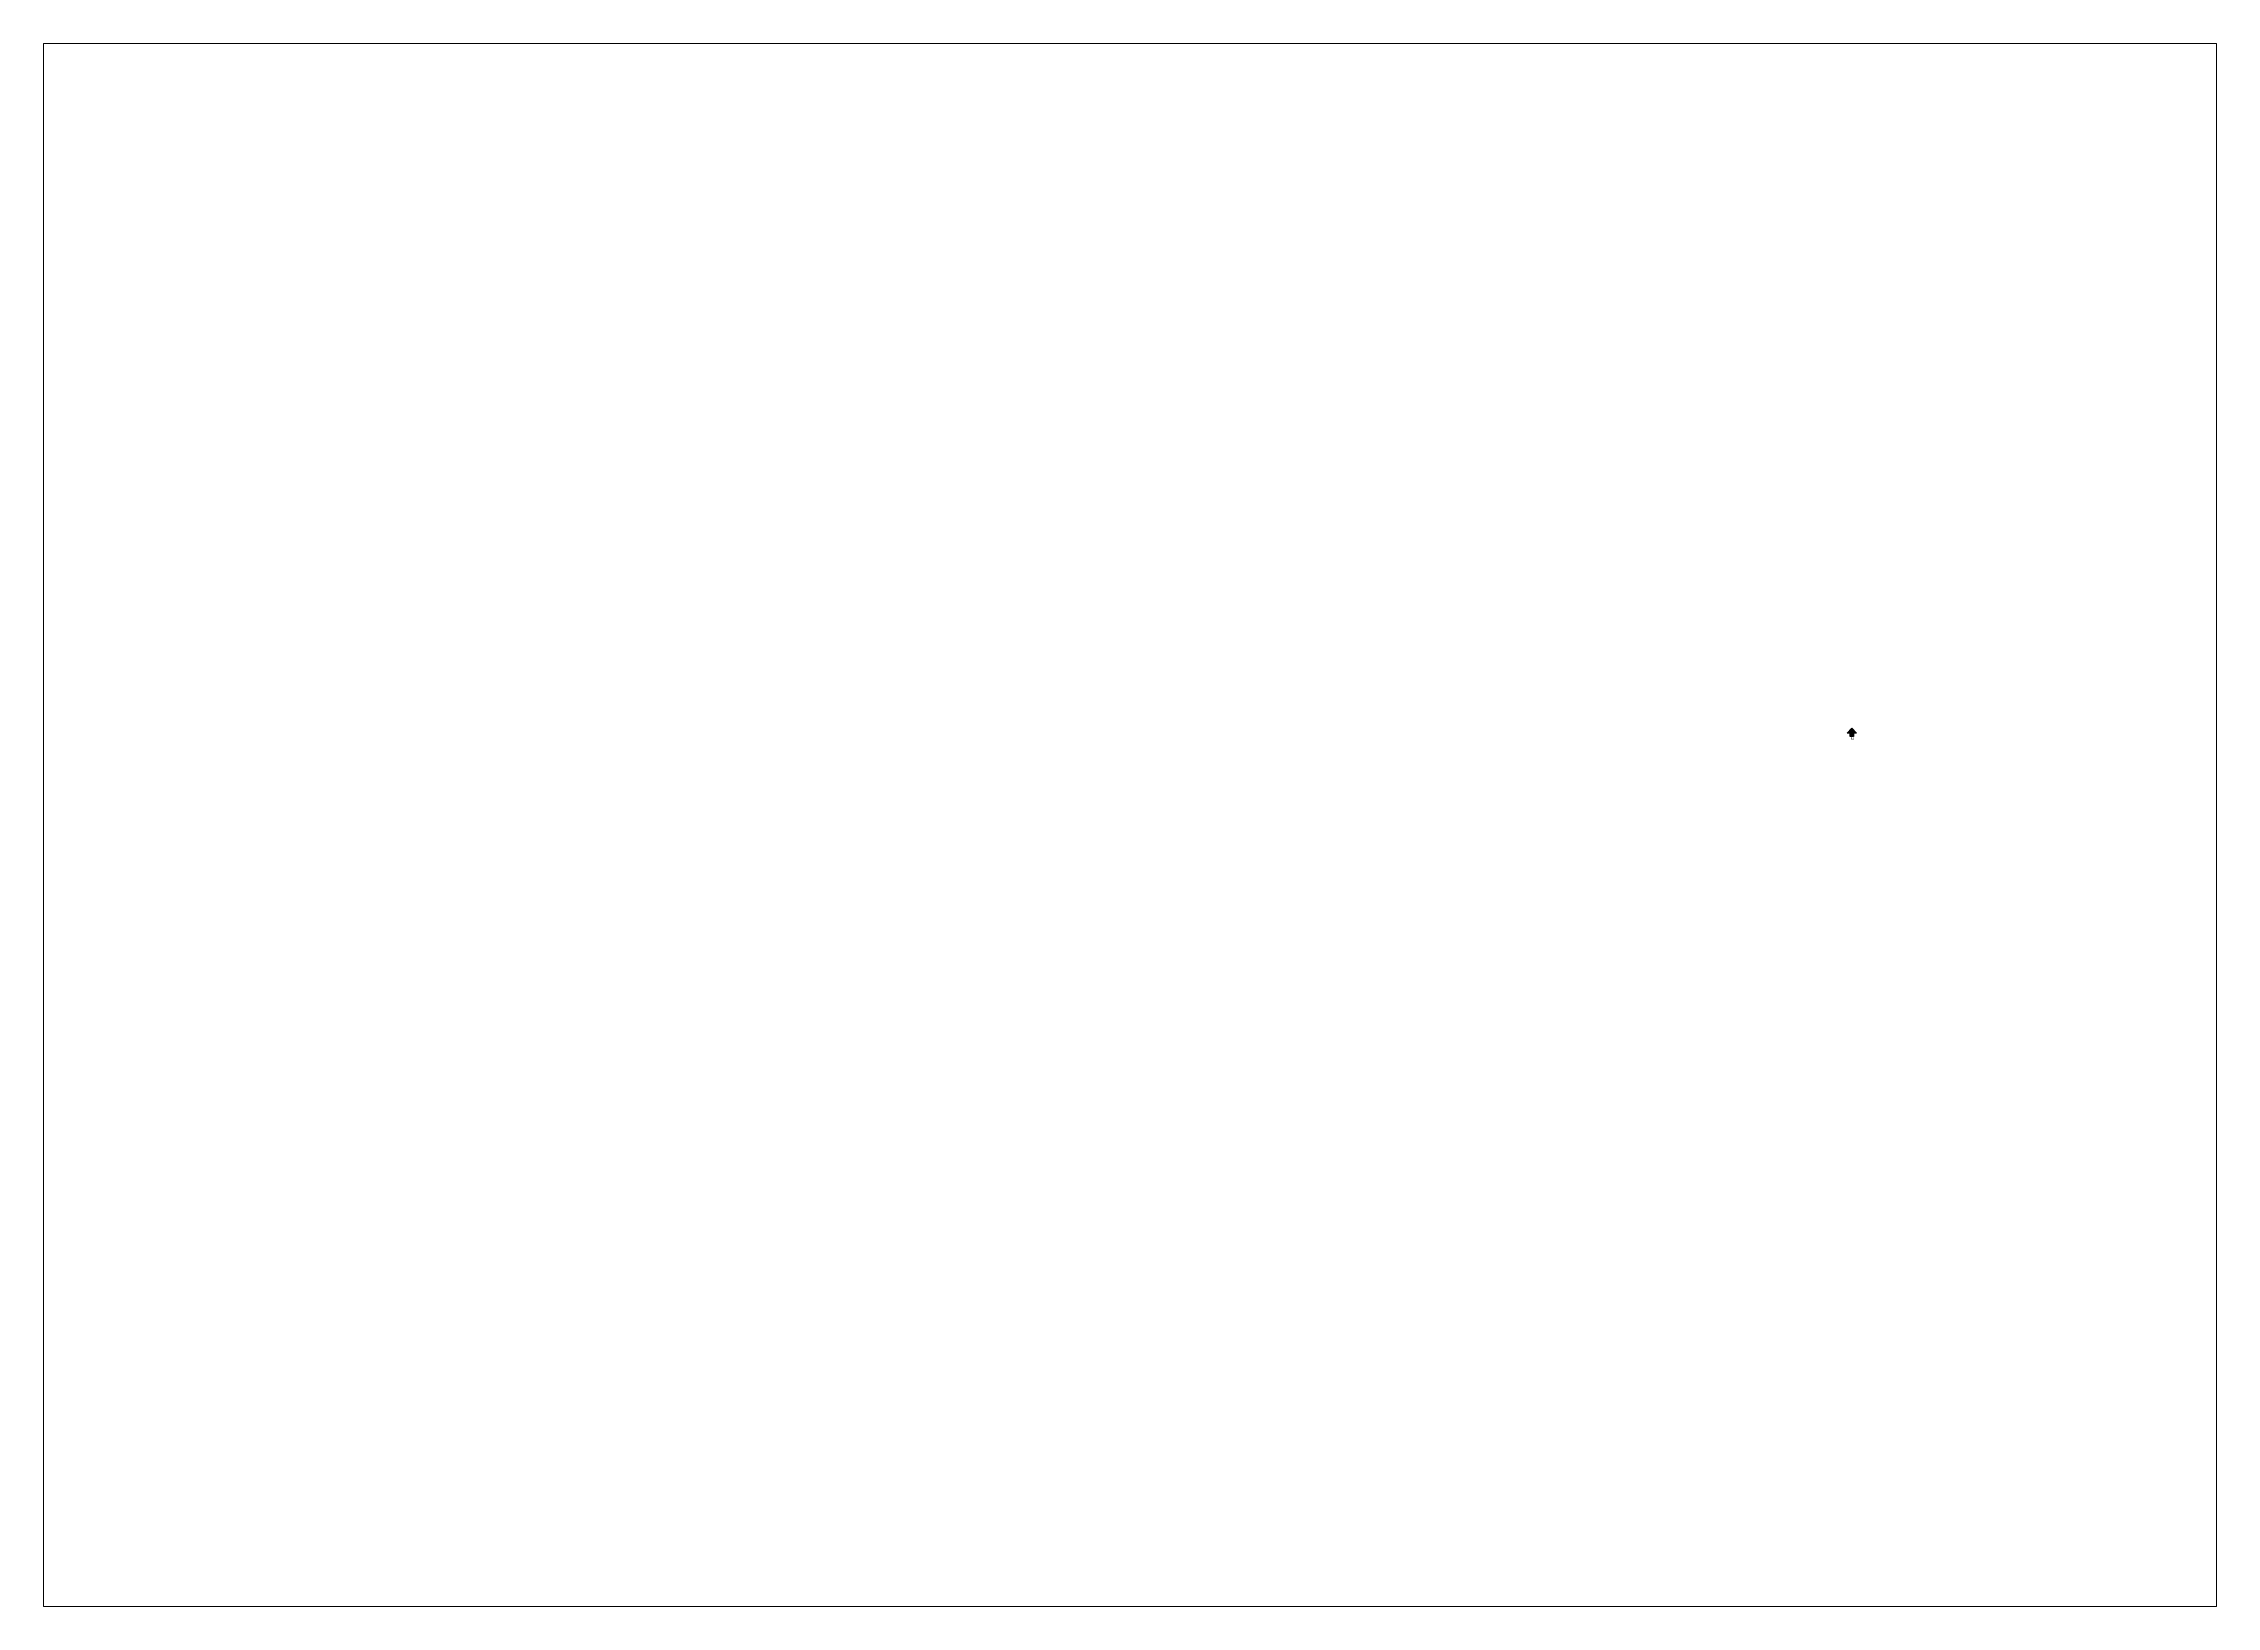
# Paper-space layout 'layout 1' of a CAD drawing. Header units: metres, sheet in millimetres. Extents: x -205 to 87, y 297 to 507.
import ezdxf

# ---------------------------------------------------------------- set-up
doc = ezdxf.new("R2010")
doc.units = ezdxf.units.M
doc.header["$LTSCALE"] = 0.25
doc.layers.add('0_MRG_AUX', color=7, linetype='Continuous', true_color=0xecbcd1, plot=False)
for name, color, linetype in [('ARQ_METAL CT @ 0.0001', 2, 'Continuous'), ('SIMB_01', 1, 'Continuous'), ('SIMB_PREENCHIMENTO', 253, 'Continuous')]:
    doc.layers.add(name, color=color, linetype=linetype)
doc.styles.add('Annot_3.5mm', font='arial.ttf', dxfattribs={"height": 3.5})

# ---------------------------------------------------------------- blocks, each defined once
blk = doc.blocks.new('norte')
at = {"layer": 'SIMB_PREENCHIMENTO'}
blk.add_hatch(color=256, dxfattribs=at).paths.add_polyline_path([(-6.4, -6.4), (-2.2, -6.4), (-2.2, -10.9), (2.2, -10.9), (2.2, -6.4), (6.4, -6.4), (0, 0)])
at = {"layer": 'SIMB_01'}
blk.add_lwpolyline([(-2.2, -6.4), (-6.4, -6.4), (0, 0), (6.4, -6.4), (2.2, -6.4), (2.2, -10.9), (-2.2, -10.9)], close=True, dxfattribs=at)
at = {"layer": 'SIMB_01', "insert": (-1.4, -12.4), "char_height": 3.5, "width": 3.7, "attachment_point": 1, "style": 'Annot_3.5mm'}
blk.add_mtext('N', dxfattribs=at)

psp = doc.layouts.new('layout 1')

# ---------------------------------------------------------------- block references
at = {"layer": 'ARQ_METAL CT @ 0.0001', "xscale": 0.1, "yscale": 0.1, "zscale": 0.1}
psp.add_blockref('norte', (38, 415), dxfattribs=at)

# ---------------------------------------------------------------- viewports
at = {"layer": '0_MRG_AUX'}
psp.add_viewport(center=(-59, 402), size=(292, 210), view_center_point=(47872.599, 23476.871), view_height=21, dxfattribs=at)

doc.saveas('drawing.dxf')
